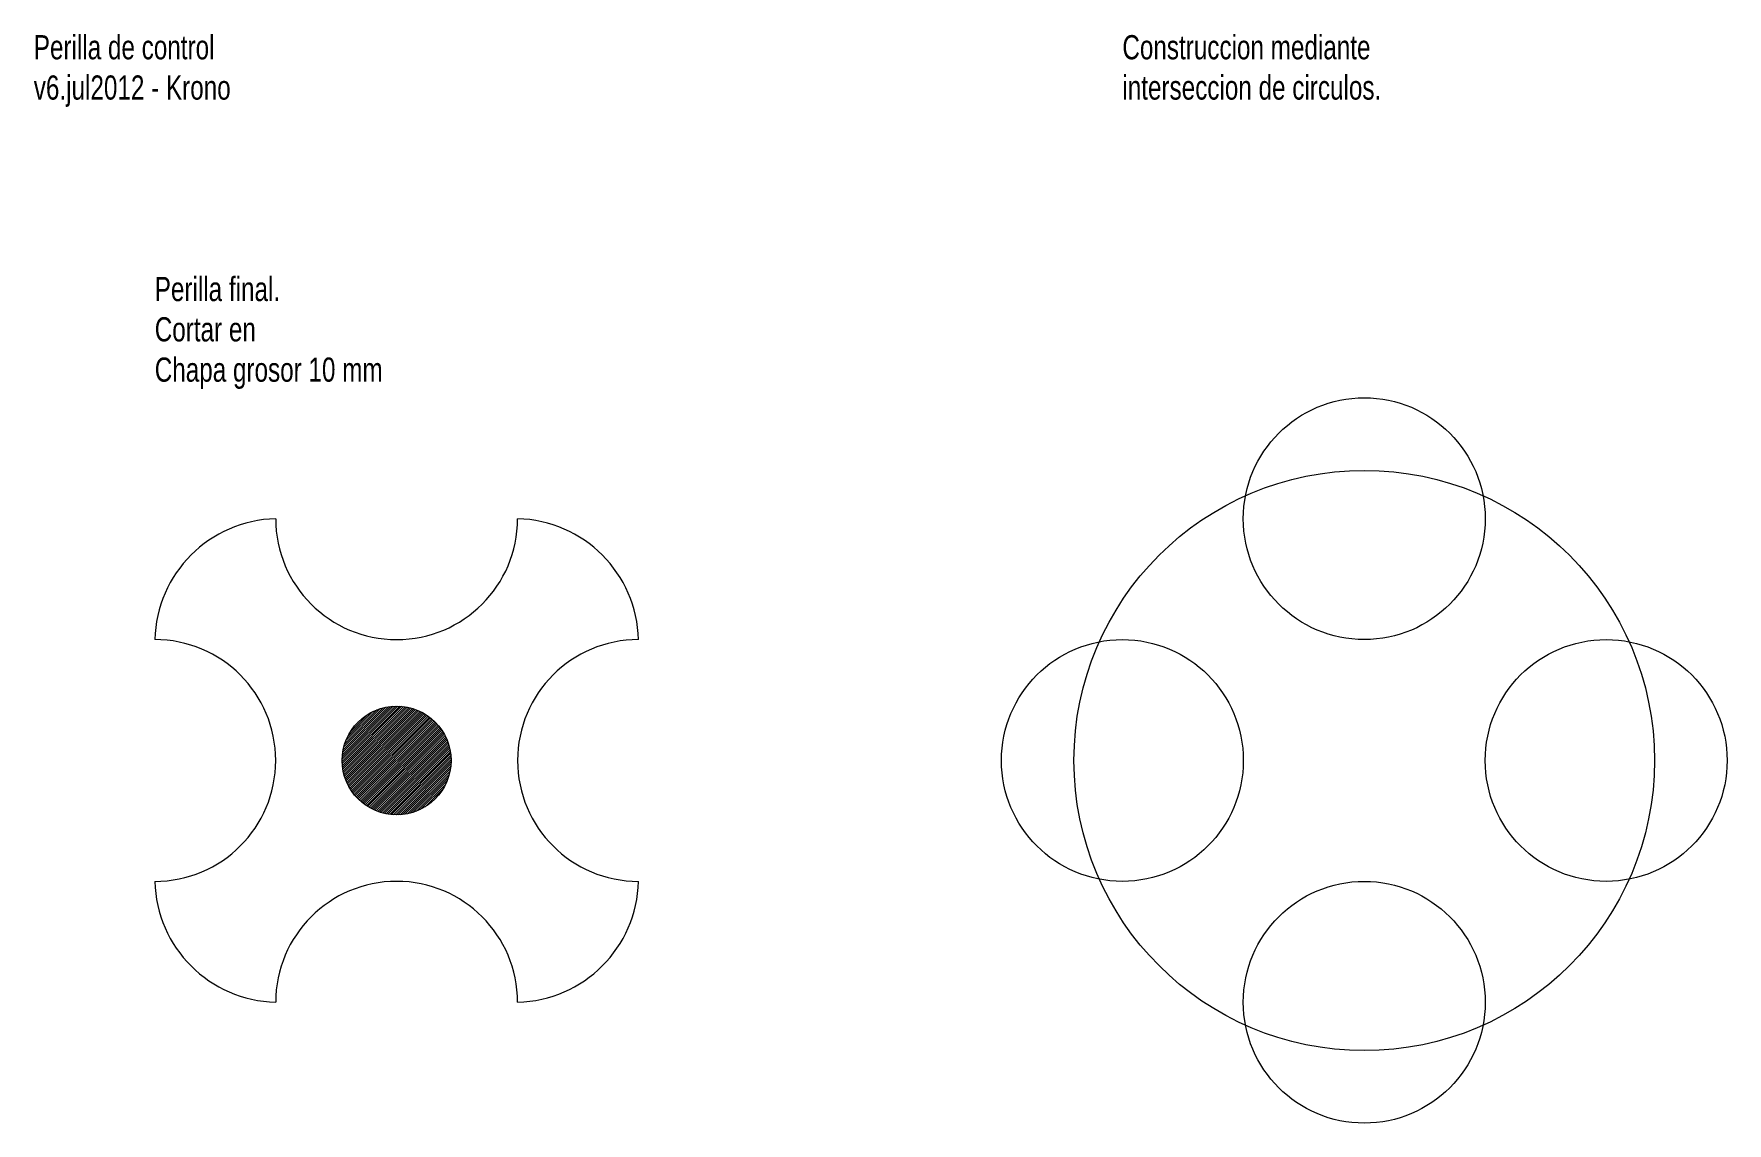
# Model space of a CAD drawing. Extents: x -30 to 110, y -30 to 60.
import ezdxf

# ---------------------------------------------------------------- set-up
doc = ezdxf.new("R2010")
doc.units = 0
doc.layers.get('0').update_dxf_attribs({"linetype": 'CONTINUOUS', "lineweight": 0})
for name, color, linetype, lineweight in [('agujeros', 4, 'CONTINUOUS', 0), ('guias1 - importantes', 6, 'CONTINUOUS', 0), ('textos', 5, 'CONTINUOUS', 0)]:
    doc.layers.add(name, color=color, linetype=linetype, lineweight=lineweight)
doc.styles.get("Standard").update_dxf_attribs({"font": 'txt', "width": 0.75})

msp = doc.modelspace()

# ---------------------------------------------------------------- hatches: boundary and pattern name
at = {"layer": 'agujeros'}
h = msp.add_hatch(dxfattribs=at)
h.set_pattern_fill('ANSI31', color=256, style=0)
h.set_pattern_definition([(45, (0, 0), (-0.0883883, 0.0883883), [])])
edge = h.paths.add_edge_path()
edge.add_arc((0, 0), 4.5, 0, 360)

# ---------------------------------------------------------------- linework, layer by layer
for centre, radius, start, end in [((-9.75, 9.75), 10.25, 91.3972, 178.6028), ((0, 20), 10, 180, 0), ((9.75, 9.75), 10.25, 1.3972, 88.6028), ((-20, 0), 10, 270, 90), ((20, 0), 10, 90, 270), ((-9.75, -9.75), 10.25, 181.3972, 268.6028), ((0, -20), 10, 0, 180), ((9.75, -9.75), 10.25, 271.3972, 358.6028)]:
    msp.add_arc(centre, radius, start, end)
msp.add_circle((0, 0), 4.5, dxfattribs=at)
at = {"layer": 'guias1 - importantes'}
for centre, radius in [((80, 20), 10), ((80, 0), 24), ((60, 0), 10), ((100, 0), 10), ((80, -20), 10)]:
    msp.add_circle(centre, radius, dxfattribs=at)

# ---------------------------------------------------------------- texts
at = {"layer": 'textos', "char_height": 2, "width": 100, "attachment_point": 1}
for s, insert in [('Perilla de control\\Pv6.jul2012 - Krono', (-30, 60)), ('Construccion mediante\\Pinterseccion de circulos.', (60, 60)), ('Perilla final.\\PCortar en\\PChapa grosor 10 mm', (-20, 40))]:
    msp.add_mtext(s, dxfattribs=dict(at, insert=insert))

doc.saveas('drawing.dxf')
